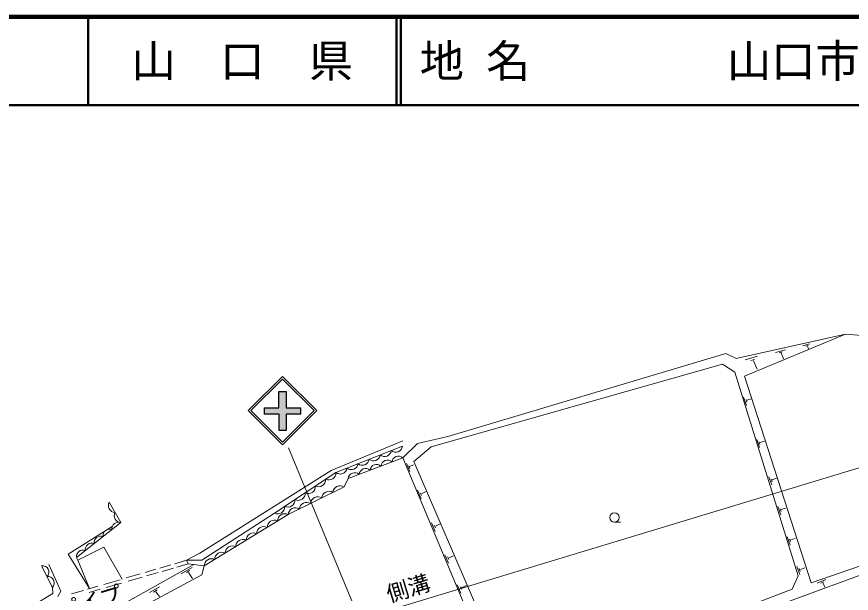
# Model space of a CAD drawing. Units: millimetres, scale not verified. Extents: x 40000 to 680000, y 20000 to 380000.
# Drawn here: x 324928 to 419064, y 314917 to 380000 of the extents above; entities that cross this region are included whole.
import ezdxf
from ezdxf.enums import TextEntityAlignment as Align

# ---------------------------------------------------------------- set-up
doc = ezdxf.new("R2010")
doc.units = ezdxf.units.MM
doc.header["$LTSCALE"] = 1000
for name, color, linetype, lineweight in [('M-BGD', 7, 'Continuous', 13), ('M-STR-HTXT', 7, 'Continuous', 13), ('M-STR-STRC', 7, 'Continuous', 13), ('M-TTL', 2, 'Continuous', 140), ('M-TTL-LINE', 7, 'Continuous', 50)]:
    doc.layers.add(name, color=color, linetype=linetype, lineweight=lineweight)
doc.layers.add('M-TTL-TXT', color=7, linetype='Continuous')
doc.styles.add('ＭＳ ゴシック', font='')
doc.styles.get('ＭＳ ゴシック').set_extended_font_data('MS Gothic')

msp = doc.modelspace()

# ---------------------------------------------------------------- hatches: boundary and pattern name
at = {"layer": 'M-STR-STRC'}
msp.add_hatch(color=256, dxfattribs=at).paths.add_polyline_path([(355314, 333278), (355314, 335135), (356956, 335135), (356956, 335856), (355314, 335856), (355314, 337697), (354483, 337697), (354483, 335856), (352841, 335856), (352841, 335135), (354515, 335135), (354515, 333278)])

# ---------------------------------------------------------------- linework, layer by layer
at = {"layer": 'M-BGD'}
for p, q in [((406067, 341410), (418398, 344148)), ((418398, 344148), (407033, 339427)), ((443050, 342380), (418398, 344148)), ((413597, 342831), (414336, 343068)), ((413951, 342795), (414191, 342884)), ((414117, 342773), (414234, 342515)), ((373551, 332606), (404904, 341971)), ((404904, 341971), (406067, 341410)), ((410503, 342107), (411629, 342405)), ((410940, 342070), (411281, 342178)), ((411161, 342051), (411417, 341393)), ((371665, 331435), (404528, 340772)), ((404528, 340772), (405919, 339889)), ((407103, 341274), (408487, 341668)), ((407733, 341191), (408148, 341322)), ((408023, 341142), (408446, 340214)), ((405919, 339889), (413053, 316885)), ((407033, 339427), (414535, 316107)), ((406920, 337041), (407243, 336113)), ((407187, 336782), (407289, 336478)), ((407303, 336699), (407801, 336861)), ((370120, 331809), (373551, 332606)), ((368476, 332130), (360414, 328761)), ((368479, 330220), (370120, 331809)), ((369712, 329790), (371665, 331435)), ((408394, 332288), (408717, 331360)), ((408661, 332030), (408763, 331725)), ((408777, 331947), (409275, 332108)), ((379757, 303332), (368479, 330220)), ((368879, 329555), (369267, 328652)), ((369712, 329790), (381009, 303682)), ((360414, 328761), (345568, 319436)), ((369165, 329316), (369287, 329019)), ((369285, 329241), (369698, 329434)), ((405641, 311689), (451566, 328484)), ((409759, 328077), (410082, 327150)), ((410027, 327819), (410128, 327514)), ((410142, 327736), (410640, 327897)), ((370153, 326541), (370566, 325586)), ((370445, 326275), (370588, 325970)), ((370579, 326155), (371106, 326402)), ((345822, 318673), (354007, 323963)), ((410776, 324711), (411099, 323784)), ((411044, 324453), (411145, 324148)), ((411159, 324370), (411658, 324531)), ((392343, 322958), (393043, 322958)), ((330719, 319354), (335696, 322457)), ((371697, 322860), (372110, 321905)), ((372016, 322624), (372159, 322320)), ((372149, 322504), (372677, 322752)), ((411840, 321281), (412163, 320353)), ((412108, 321022), (412209, 320718)), ((412223, 320939), (412722, 321101)), ((334769, 320112), (331830, 318658)), ((336831, 316521), (334769, 320112)), ((333142, 315442), (330719, 319354)), ((345568, 319436), (344083, 318642)), ((373205, 319264), (373618, 318310)), ((373658, 318909), (374185, 319156)), ((414535, 316107), (423750, 319264)), ((328535, 318185), (329921, 315145)), ((331830, 318658), (331664, 318970)), ((331830, 318658), (333142, 315442)), ((342758, 318254), (344083, 318642)), ((342990, 317881), (344277, 318254)), ((345822, 318673), (344083, 318642)), ((344083, 318642), (344277, 318254)), ((346087, 318004), (344277, 318254)), ((373524, 319029), (373667, 318724)), ((335860, 313094), (344917, 318166)), ((339406, 317274), (340614, 317628)), ((339585, 316894), (340900, 317275)), ((341079, 317763), (342314, 318124)), ((341326, 317398), (342611, 317771)), ((343487, 317107), (344719, 317813)), ((344063, 317259), (344419, 317476)), ((344308, 317285), (344765, 316574)), ((345807, 317022), (346087, 318004)), ((412932, 317959), (413255, 317032)), ((413199, 317701), (413301, 317396)), ((413315, 317618), (413813, 317779)), ((334758, 315915), (336594, 316452)), ((337268, 316649), (338864, 317116)), ((337517, 316294), (339071, 316744)), ((345807, 317022), (338235, 312940)), ((413053, 316885), (412395, 315382)), ((415200, 316079), (416191, 316458)), ((332931, 315381), (334087, 315719)), ((333098, 315012), (334351, 315376)), ((335032, 315573), (336756, 316073)), ((339891, 315014), (341035, 315664)), ((374621, 315893), (375034, 314939)), ((374940, 315658), (375083, 315353)), ((375074, 315538), (375665, 315815)), ((394530, 308596), (412395, 315382)), ((415631, 316061), (415979, 316218)), ((415883, 316067), (416086, 315627)), ((329921, 315145), (329571, 314562)), ((331122, 314852), (332463, 315244)), ((340352, 315055), (340772, 315309)), ((340639, 315069), (341026, 314571))]:
    msp.add_line(p, q, dxfattribs=at)
for points in [[(354007, 323963), (360928, 328555), (368429, 331523)], [(368479, 330220), (362311, 327878), (361859, 326928), (355550, 323808), (346087, 318004)], [(335351, 325191), (336660, 322906), (331664, 318970)], [(325004, 312500), (329000, 314895), (328953, 315575), (327730, 318021)]]:
    msp.add_lwpolyline(points, dxfattribs=at)
msp.add_circle((392342, 323483), 525, dxfattribs=at)
for centre, radius, start, end in [((367670, 331615), 765, 230.07798, 353.09335), ((365169, 330626), 765, 230.07798, 353.09335), ((366420, 331120), 765, 230.07798, 353.09335), ((362669, 329636), 765, 230.07798, 353.09335), ((363919, 330131), 765, 230.07798, 353.09335), ((366750, 329196), 744, 48.3323, 173.24485), ((367984, 329664), 744, 48.3323, 173.24485), ((360131, 328505), 799, 243.51731, 3.61215), ((361419, 329142), 765, 230.07798, 353.09335), ((363050, 327791), 744, 48.3323, 173.24485), ((364283, 328259), 744, 48.3323, 173.24485), ((365517, 328727), 744, 48.3323, 173.24485), ((358977, 327739), 799, 243.51731, 3.61215), ((357824, 326974), 799, 243.51731, 3.61215), ((361414, 326240), 819, 57.0901, 175.52958), ((356670, 326209), 799, 243.51731, 3.61215), ((358890, 324992), 819, 57.0901, 175.52958), ((360152, 325616), 819, 57.0901, 175.52958), ((336063, 324840), 794, 153.80186, 265.80003), ((355517, 325443), 799, 243.51731, 3.61215), ((357628, 324368), 819, 57.0901, 175.52958), ((336718, 323698), 794, 153.80186, 265.80003), ((354363, 324678), 799, 243.51731, 3.61215), ((355168, 323103), 802, 61.59572, 181.45336), ((356366, 323744), 819, 57.0901, 175.52958), ((336409, 322196), 753, 70.5865, 185.8856), ((353985, 322378), 802, 61.59572, 181.45336), ((335410, 321408), 753, 70.5865, 185.8856), ((352803, 321652), 802, 61.59572, 181.45336), ((334411, 320621), 753, 70.5865, 185.8856), ((350437, 320201), 802, 61.59572, 181.45336), ((351620, 320926), 802, 61.59572, 181.45336), ((333412, 319834), 753, 70.5865, 185.8856), ((349254, 319475), 802, 61.59572, 181.45336), ((332413, 319047), 753, 70.5865, 185.8856), ((348071, 318750), 802, 61.59572, 181.45336), ((346888, 318024), 802, 61.59572, 181.45336), ((327841, 317313), 717, 314.20265, 98.92746), ((328453, 316090), 717, 314.20265, 98.92746)]:
    msp.add_arc(centre, radius, start, end, dxfattribs=at)
at = {"layer": 'M-STR-HTXT'}
msp.add_line((341341, 305268), (439233, 334936), dxfattribs=at)
at = {"layer": 'M-STR-STRC', "lineweight": 25}
for p, q in [((351043, 335534), (354904, 339395)), ((351340, 335534), (354904, 339098)), ((354904, 339395), (358765, 335534)), ((354904, 339098), (358468, 335534)), ((354483, 335856), (354483, 337697)), ((354483, 337697), (355314, 337697)), ((355314, 337697), (355314, 335856)), ((354904, 331673), (351043, 335534)), ((354904, 331970), (351340, 335534)), ((352841, 335856), (352841, 335135)), ((352841, 335856), (354483, 335856)), ((354515, 335135), (352841, 335135)), ((354515, 333278), (354515, 335135)), ((358765, 335534), (354904, 331673)), ((358468, 335534), (354904, 331970)), ((355314, 335856), (356956, 335856)), ((355314, 335135), (355314, 333278)), ((356987, 335135), (355314, 335135)), ((356956, 335856), (356956, 335135)), ((355314, 333278), (354515, 333278))]:
    msp.add_line(p, q, dxfattribs=at)
at = {"layer": 'M-STR-STRC'}
msp.add_line((373605, 287829), (355596, 331354), dxfattribs=at)
at = {"layer": 'M-TTL'}
msp.add_line((680000, 380000), (40000, 380000), dxfattribs=at)
at = {"layer": 'M-TTL-LINE'}
for p, q in [((333000, 380000), (333000, 370000)), ((367750, 380000), (367750, 370000)), ((368250, 380000), (368250, 370000)), ((40000, 370000), (680000, 370000))]:
    msp.add_line(p, q, dxfattribs=at)

# ---------------------------------------------------------------- texts
at = {"layer": 'M-STR-HTXT', "style": 'ＭＳ ゴシック'}
for s, rotation, p in [('側溝', 16.86, (367118, 313357)), ('ガードパイプ', 16.966, (322812, 309225))]:
    msp.add_text(s, height=1833, rotation=rotation, dxfattribs=at).set_placement(p, align=Align.BOTTOM_LEFT)
at = {"layer": 'M-TTL-TXT', "style": 'ＭＳ ゴシック'}
msp.add_text('山\u3000口\u3000県', height=3666, dxfattribs=at).set_placement((350375, 375000), align=Align.MIDDLE_CENTER)
for s, p in [('地 名', (370380, 375000)), ('山口市阿東蔵目喜', (405024, 375000))]:
    msp.add_text(s, height=3666, dxfattribs=at).set_placement(p, align=Align.MIDDLE_LEFT)

doc.saveas('drawing.dxf')
